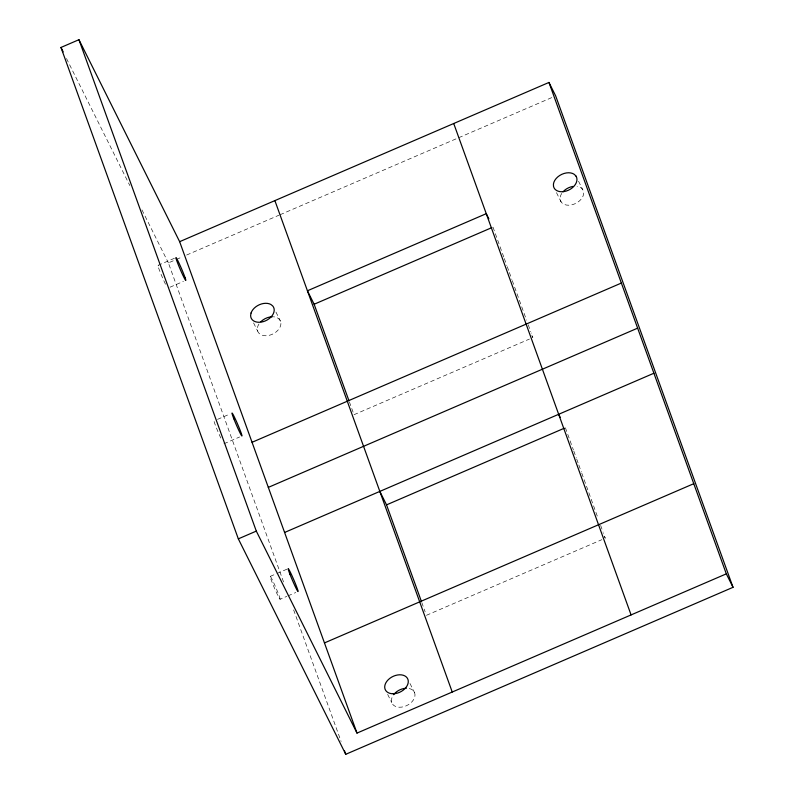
<?xml version="1.0" encoding="UTF-8"?>
<svg xmlns="http://www.w3.org/2000/svg" width="794" height="794" viewBox="0 0 794 794"><rect width="100%" height="100%" fill="white"/><g stroke="black" fill="none" stroke-linecap="round" stroke-linejoin="round"><path stroke-width="0.6" stroke-dasharray="3.97 2.98" d="M158.036 265.335L174.888 258.07M283.547 581.962L168.388 262.893L175.226 259.946M176.357 259.459L182.054 256.998M186.61 255.033L278.873 215.253M280.014 214.757L552.257 97.384M169.985 287.21L183.464 281.394M217.477 419.391L229.833 414.061M223.938 443.747L239.669 436.968M354.005 414.706L529.429 339.068M270.238 576.384L275.855 573.963M276.977 573.476L287.091 569.119M280.074 599.281A12.466 0.725 66.7 0 0 273.374 582.081A12.466 0.725 66.7 0 0 272.024 582.131A12.466 0.725 66.7 0 0 280.074 599.281L286.813 596.373M287.944 595.887L295.805 592.503M426.408 615.32L601.832 539.682M561.775 193.399A12.466 8.595 -26.5 0 0 560.157 197.508L560.236 199.86A12.466 8.595 -26.5 0 0 575.233 203.651A12.466 8.595 -26.5 0 0 582.667 189.508L581.059 187.86A12.466 8.595 -26.5 0 0 577.059 186.342M578.528 181.221L582.667 189.508M556.465 192.614L561.11 201.934M531.811 335.515L532.843 337.589L531.166 332.944M604.224 536.139L605.256 538.213L603.579 533.558M275.915 312.012L280.56 321.332M253.574 322.9L257.703 331.187M409.992 683.495L414.637 692.815M387.651 694.383L391.779 702.67M66.478 58.498L129.829 185.558M141.947 209.864L168.388 262.893M492.985 227.134L503.892 257.365M504.309 258.526L506.83 265.504M507.247 266.665L508.924 271.32M509.351 272.481L511.862 279.458M512.279 280.619L526.551 320.151M528.228 324.796L530.749 331.773M565.388 427.758L573.357 449.851M573.784 451.012L576.295 457.989M576.722 459.15L578.399 463.795M578.816 464.966L581.337 471.934M581.754 473.105L598.12 518.442M600.641 525.42L603.152 532.397M349.38 401.913L353.578 413.535M421.793 602.537L425.147 611.837M293.631 609.901L341.122 741.487M258.983 324.002A12.466 8.595 -26.5 0 0 257.772 326.463L257.335 328.914A12.466 8.595 -26.5 0 0 272.064 334.373A12.466 8.595 -26.5 0 0 279.409 319.396L277.563 317.937A12.466 8.595 -26.5 0 0 273.285 316.786M409.218 688.517A12.466 8.595 -26.5 0 1 413.356 700A12.466 8.595 -26.5 0 1 397.199 706.968A12.466 8.595 -26.5 0 1 393.06 695.484M220.811 438.04A12.466 0.725 66.7 0 1 214.995 424.214A12.466 0.725 66.7 0 1 215.154 422.368M165.509 284.252A12.466 0.725 66.7 0 1 159.475 270.337A12.466 0.725 66.7 0 1 158.502 265.94"/><path stroke-width="1.19" d="M548.962 82.447L555.671 95.905L733.031 587.312L345.747 754.3L238.329 538.858L60.969 47.451L78.943 39.7L179.643 241.674L357.002 733.09L726.312 573.854L548.962 82.447L179.643 241.674M348.963 400.752L314.136 304.251L491.843 227.63M252.055 442.298L621.365 283.061M268.322 487.387L637.642 328.15M238.329 538.858L256.303 531.107L78.943 39.7M284.599 532.466L653.909 373.23M421.376 601.366L386.539 504.865L564.246 428.244M324.458 642.922L693.777 483.685M726.312 573.854L733.031 587.312M488.846 218.846L486.265 213.675L307.427 290.783L314.136 304.251M558.678 414.289L560.227 417.396M379.83 491.407L386.539 504.865M60.969 47.451L63.173 51.868M256.303 531.107L357.002 733.09M453.721 123.507L631.081 614.913M274.883 200.614L452.233 692.021M344.487 750.806L345.747 754.3M562.986 191.84A12.466 8.595 -26.5 0 1 573.119 186.392M260.879 321.689A12.466 8.595 -26.5 0 1 272.312 316.766M393.616 694.7A12.466 8.595 -26.5 0 1 406.389 688.249M251.053 313.005L250.626 315.456A12.466 8.595 -26.5 0 0 265.345 320.905A12.466 8.595 -26.5 0 0 272.699 305.928L270.853 304.469A12.466 8.595 -26.5 0 0 251.053 313.005M575.948 176.04L574.34 174.392A12.466 8.595 -26.5 0 0 561.824 174.323A12.466 8.595 -26.5 0 0 553.438 184.049L553.517 186.401A12.466 8.595 -26.5 0 0 568.524 190.183A12.466 8.595 -26.5 0 0 575.948 176.04M185.091 277.662L184.268 275.429A12.466 0.725 66.7 0 0 176.129 257.703A12.466 0.725 66.7 0 0 181.449 272.144A12.466 0.725 66.7 0 0 185.091 277.662M233.863 418.845A12.466 0.725 66.7 0 0 241.912 435.995A12.466 0.725 66.7 0 0 235.213 418.795A12.466 0.725 66.7 0 0 233.863 418.845M289.999 574.38A12.466 0.725 66.7 0 0 298.048 591.53A12.466 0.725 66.7 0 0 291.348 574.33A12.466 0.725 66.7 0 0 289.999 574.38M393.318 693.767A12.466 8.595 -26.5 0 0 407.918 679.346A12.466 8.595 -26.5 0 0 388.246 679.714A12.466 8.595 -26.5 0 0 393.318 693.767"/></g></svg>
